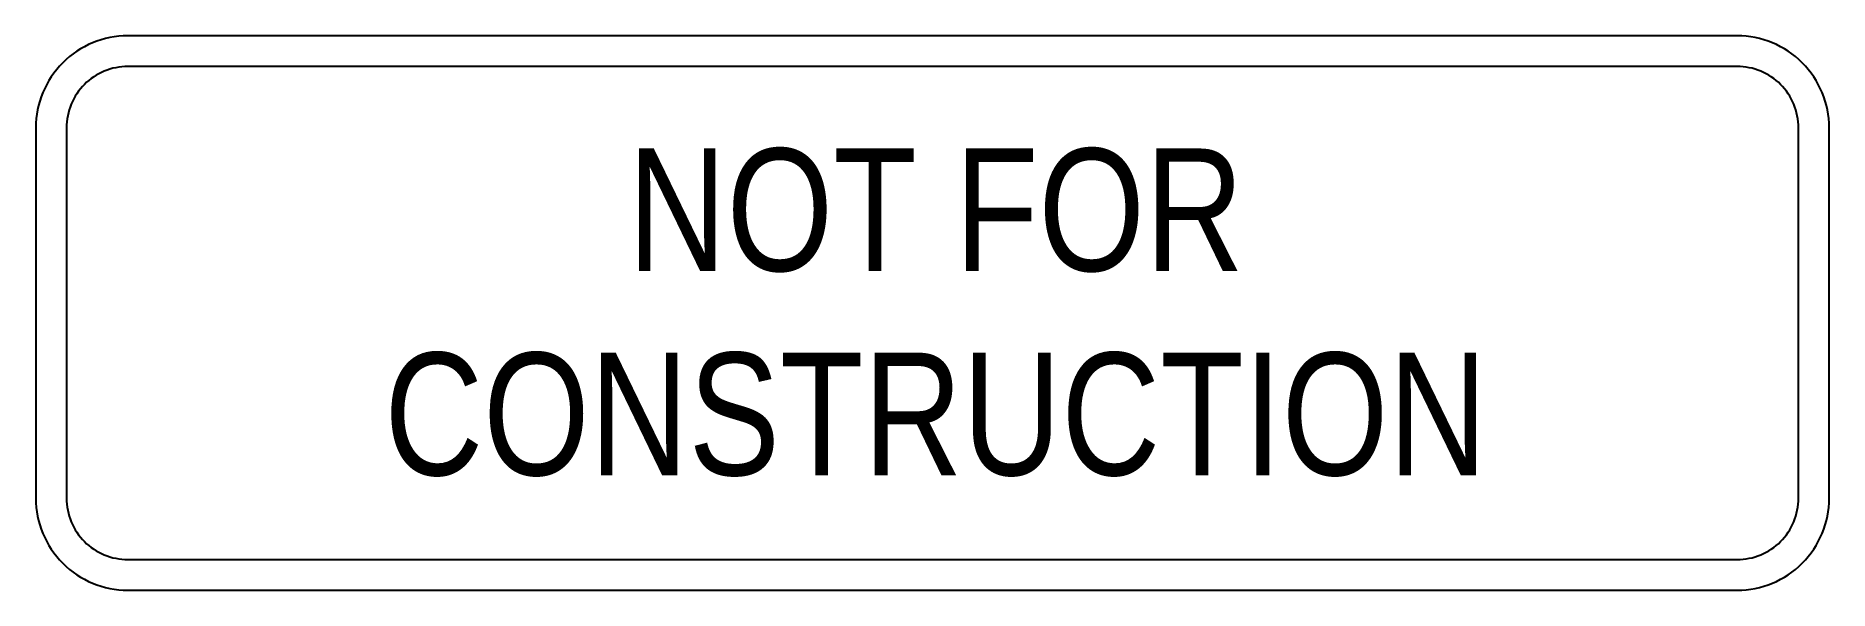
# Model space of a CAD drawing. Extents: x 0 to 87.8, y -13.6 to 13.6.
import ezdxf

# ---------------------------------------------------------------- set-up
doc = ezdxf.new("R2010")
doc.units = 0
doc.header["$LTSCALE"] = 0.375
doc.header["$MEASUREMENT"] = 0
doc.layers.add('~-TSYM3', color=7, linetype='CONTINUOUS')
doc.styles.add('STAMP-HEL', font='swissko.ttf', dxfattribs={"width": 0.8})

msp = doc.modelspace()

# ---------------------------------------------------------------- linework, layer by layer
at = {"layer": '~-TSYM3'}
for points in [[(4.5, -13.573), (83.315, -13.573, 0.414214), (87.815, -9.073), (87.815, 9.073, 0.414214), (83.315, 13.573), (4.5, 13.573, 0.414214), (0, 9.073), (0, -9.073, 0.414214)], [(4.5, -12.073), (83.315, -12.073, 0.414214), (86.315, -9.073), (86.315, 9.073, 0.414214), (83.315, 12.073), (4.5, 12.073, 0.414214), (1.5, 9.073), (1.5, -9.073, 0.414214)]]:
    msp.add_lwpolyline(points, format="xyb", close=True, dxfattribs=at)

# ---------------------------------------------------------------- texts
at = {"layer": '~-TSYM3', "insert": (44.069, 0.014), "char_height": 6, "width": 103.30697, "attachment_point": 5, "style": 'STAMP-HEL'}
msp.add_mtext('NOT FOR \\PCONSTRUCTION', dxfattribs=at)

doc.saveas('drawing.dxf')
